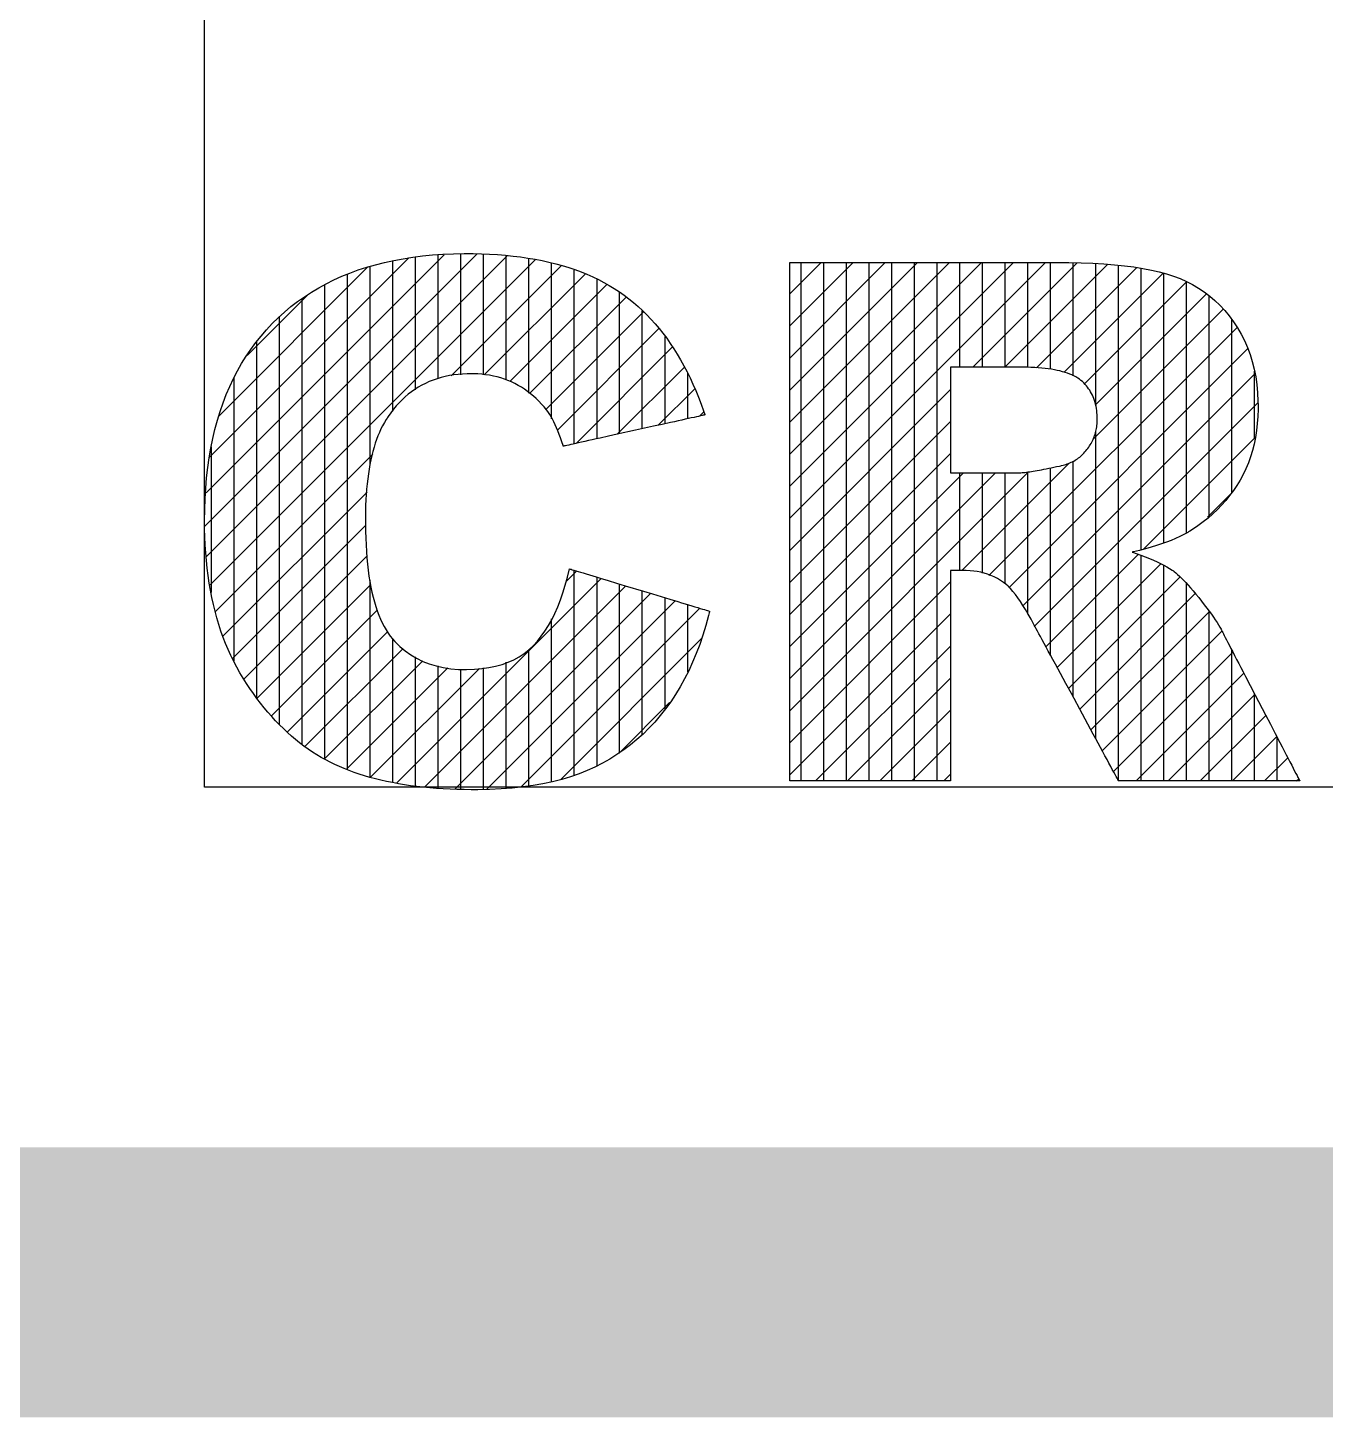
# Model space of a CAD drawing. Header units: millimetres. Extents: x 0 to 594, y 0 to 420.
# Drawn here: x 553.86 to 558.67, y 19.5 to 24.65 of the extents above; entities that cross this region are included whole.
import ezdxf

# ---------------------------------------------------------------- set-up
doc = ezdxf.new("R2010")
doc.units = ezdxf.units.MM
doc.header["$LTSCALE"] = 32.67
doc.layers.get('0').update_dxf_attribs({"linetype": 'CONTINUOUS'})

# ---------------------------------------------------------------- blocks, each defined once
blk = doc.blocks.new('CRE8_LOGO_BL0', base_point=(563.2299, 30.5129))
at = {"color": 7, "linetype": 'CONTINUOUS'}
for p, q in [((554.5149, 21.8345), (554.5149, 39.1914)), ((571.9449, 21.8345), (554.5149, 21.8345))]:
    blk.add_line(p, q, dxfattribs=at)
at = {"color": 2, "linetype": 'CONTINUOUS'}
for p, q in [((554.5159, 22.803), (555.5236, 23.8107)), ((554.5204, 22.9263), (555.4023, 23.8083)), ((554.5217, 22.69), (555.6358, 23.8041)), ((554.533, 23.0578), (555.2724, 23.7972)), ((555.2971, 23.3083), (555.2971, 23.7987)), ((555.3811, 23.3484), (555.3811, 23.8071)), ((555.4651, 23.3639), (555.4651, 23.8121)), ((555.5491, 23.3628), (555.5491, 23.8098)), ((555.6332, 23.3442), (555.6332, 23.8039)), ((555.7172, 23.2955), (555.7172, 23.7939)), ((554.5359, 22.5854), (555.7396, 23.789)), ((554.5683, 23.2119), (555.1196, 23.7633)), ((555.129, 23.0339), (555.129, 23.7647)), ((555.213, 23.2292), (555.213, 23.7846)), ((555.4288, 23.3594), (555.8375, 23.7681)), ((555.8012, 23.1998), (555.8012, 23.7768)), ((555.8852, 23.1078), (555.8852, 23.7512)), ((556.6834, 22.8316), (557.632, 23.7802)), ((556.6834, 22.9504), (557.5132, 23.7802)), ((556.6834, 23.0692), (557.3944, 23.7802)), ((556.6834, 23.1881), (557.2755, 23.7802)), ((556.6834, 23.3069), (557.1567, 23.7802)), ((556.6834, 23.4257), (557.0379, 23.7802)), ((556.6834, 23.5446), (556.919, 23.7802)), ((556.6834, 23.6634), (556.8002, 23.7802)), ((556.7255, 21.858), (556.7255, 23.7802)), ((556.8096, 21.858), (556.8096, 23.7802)), ((556.8936, 21.858), (556.8936, 23.7802)), ((556.9776, 21.858), (556.9776, 23.7802)), ((557.0616, 21.858), (557.0616, 23.7802)), ((557.1457, 21.858), (557.1457, 23.7802)), ((557.2297, 21.858), (557.2297, 23.7802)), ((557.3137, 23.3916), (557.3137, 23.7802)), ((557.3623, 23.3916), (557.7494, 23.7786)), ((557.3978, 23.3916), (557.3978, 23.7802)), ((557.4811, 23.3916), (557.8601, 23.7706)), ((557.4818, 23.3916), (557.4818, 23.7802)), ((557.5658, 23.3912), (557.5658, 23.7802)), ((557.598, 23.3896), (557.9689, 23.7605)), ((557.6498, 23.3839), (557.6498, 23.7802)), ((557.7339, 23.3602), (557.7339, 23.7788)), ((557.8179, 23.2485), (557.8179, 23.7757)), ((557.9019, 21.8591), (557.9019, 23.7676)), ((557.986, 22.7156), (557.986, 23.7581)), ((554.9609, 21.9406), (554.9609, 23.697)), ((555.045, 21.9014), (555.045, 23.7344)), ((555.551, 23.3627), (555.925, 23.7368)), ((555.6459, 23.3388), (556.0044, 23.6974)), ((555.9693, 23.1264), (555.9693, 23.7177)), ((557.7003, 23.3731), (558.0665, 23.7393)), ((557.7758, 23.3297), (558.1525, 23.7065)), ((558.07, 22.7395), (558.07, 23.7388)), ((558.154, 22.7779), (558.154, 23.707)), ((554.6725, 23.4349), (554.8951, 23.6575)), ((554.8769, 21.9944), (554.8769, 23.6465)), ((555.7195, 23.2936), (556.077, 23.6511)), ((556.0533, 23.1449), (556.0533, 23.6695)), ((557.8171, 23.2522), (558.2267, 23.6618)), ((558.238, 22.8391), (558.238, 23.6563)), ((555.7796, 23.2349), (556.1411, 23.5964)), ((556.1373, 23.1635), (556.1373, 23.6)), ((557.808, 23.1243), (558.2905, 23.6068)), ((554.7929, 22.0673), (554.7929, 23.5787)), ((555.8223, 23.1588), (556.1971, 23.5335)), ((557.4219, 22.6194), (558.3416, 23.539)), ((558.3221, 22.9263), (558.3221, 23.5674)), ((554.7089, 22.1647), (554.7089, 23.4872)), ((556.2214, 23.182), (556.2214, 23.5045)), ((555.8916, 23.1093), (556.2485, 23.4661)), ((557.4954, 22.574), (558.3818, 23.4604)), ((556.0441, 23.1429), (556.292, 23.3908)), ((554.6248, 22.3032), (554.6248, 23.3536)), ((556.3054, 23.2005), (556.3054, 23.3694)), ((557.5473, 22.507), (558.4063, 23.366)), ((558.4061, 23.1248), (558.4061, 23.3767)), ((556.1966, 23.1765), (556.3305, 23.3104)), ((556.6834, 22.7127), (557.2796, 23.3088)), ((556.3491, 23.2102), (556.3647, 23.2258)), ((557.5917, 22.4326), (558.4186, 23.2595)), ((556.6834, 22.5939), (557.2796, 23.19)), ((557.8179, 22.0144), (557.8179, 23.1552)), ((557.9959, 22.718), (558.4056, 23.1277)), ((554.5408, 22.5572), (554.5408, 23.0966)), ((556.6834, 22.4751), (557.2796, 23.0712)), ((554.5549, 22.4856), (555.1385, 23.0692)), ((557.3217, 22.638), (557.7195, 23.0358)), ((557.7339, 22.1697), (557.7339, 23.0431)), ((556.6834, 22.1186), (557.5685, 23.0036)), ((556.6834, 22.2374), (557.4465, 23.0004)), ((556.6834, 22.3562), (557.3276, 23.0004)), ((557.3137, 22.638), (557.3137, 23.0004)), ((557.3978, 22.6281), (557.3978, 23.0004)), ((557.4818, 22.5888), (557.4818, 23.0004)), ((557.5658, 22.4767), (557.5658, 23.0032)), ((557.6498, 22.325), (557.6498, 23.0183)), ((554.5843, 22.3961), (555.117, 22.9288)), ((558.2326, 22.8359), (558.3187, 22.9219)), ((554.62, 22.3129), (555.1116, 22.8046)), ((554.6607, 22.2348), (555.1166, 22.6907)), ((557.6334, 22.3555), (557.9756, 22.6978)), ((557.6751, 22.2784), (558.058, 22.6613)), ((557.986, 21.858), (557.986, 22.6936)), ((555.2277, 21.8512), (555.9852, 22.6087)), ((555.8538, 22.5961), (555.894, 22.6363)), ((555.8852, 21.8811), (555.8852, 22.6389)), ((555.9693, 21.9158), (555.9693, 22.6135)), ((557.7168, 22.2013), (558.1291, 22.6135)), ((558.07, 21.858), (558.07, 22.6556)), ((554.7094, 22.1647), (555.1312, 22.5865)), ((555.129, 21.8712), (555.129, 22.6024)), ((555.3317, 21.8363), (556.0765, 22.5811)), ((556.0533, 21.9628), (556.0533, 22.5881)), ((556.1373, 22.0302), (556.1373, 22.5627)), ((556.6834, 21.9997), (557.2796, 22.5958)), ((558.154, 21.858), (558.154, 22.5902)), ((555.4425, 21.8283), (556.1678, 22.5535)), ((555.5608, 21.8278), (556.259, 22.526)), ((556.2214, 22.1221), (556.2214, 22.5373)), ((556.3054, 22.2627), (556.3054, 22.512)), ((557.7585, 22.1241), (558.1869, 22.5525)), ((554.764, 22.1005), (555.156, 22.4924)), ((555.6881, 21.8363), (556.3503, 22.4984)), ((555.8012, 21.8559), (555.8012, 22.4585)), ((556.6834, 21.8809), (557.2796, 22.477)), ((557.8002, 22.047), (558.2384, 22.4852)), ((558.238, 21.858), (558.238, 22.4877)), ((554.8225, 22.0402), (555.1943, 22.412)), ((557.842, 21.9699), (558.2856, 22.4135)), ((554.887, 21.9857), (555.2507, 22.3495)), ((555.213, 21.8539), (555.213, 22.3845)), ((555.8348, 21.8641), (556.3568, 22.3861)), ((556.7794, 21.858), (557.2796, 22.3582)), ((554.9608, 21.9408), (555.3239, 22.3038)), ((555.2971, 21.8392), (555.2971, 22.3176)), ((555.6332, 21.8317), (555.6332, 22.2979)), ((555.7172, 21.8409), (555.7172, 22.345)), ((557.8837, 21.8928), (558.3262, 22.3354)), ((558.3221, 21.858), (558.3221, 22.3434)), ((555.0416, 21.9027), (555.4162, 22.2774)), ((555.1288, 21.8711), (555.5332, 22.2755)), ((555.3811, 21.8325), (555.3811, 22.285)), ((555.4651, 21.8262), (555.4651, 22.2721)), ((555.5491, 21.8273), (555.5491, 22.2775)), ((557.9677, 21.858), (558.3669, 22.2572)), ((556.8982, 21.858), (557.2796, 22.2393)), ((556.0509, 21.9614), (556.2384, 22.1489)), ((558.0865, 21.858), (558.4075, 22.179)), ((558.4061, 21.858), (558.4061, 22.1817)), ((557.017, 21.858), (557.2796, 22.1205)), ((558.2054, 21.858), (558.4482, 22.1008)), ((557.1359, 21.858), (557.2796, 22.0017)), ((558.3242, 21.858), (558.4888, 22.0226)), ((558.4901, 21.858), (558.4901, 22.0201)), ((558.443, 21.858), (558.5294, 21.9444)), ((557.2547, 21.858), (557.2796, 21.8828)), ((558.5619, 21.858), (558.5701, 21.8662)), ((558.5741, 21.858), (558.5741, 21.8584))]:
    blk.add_line(p, q, dxfattribs=at)
at = {"color": 7, "linetype": 'CONTINUOUS'}
for points in [[(555.8669, 22.6445), (555.8676, 22.6442), (555.8697, 22.6436), (555.8731, 22.6426), (555.8778, 22.6411), (555.8837, 22.6394), (555.8908, 22.6372), (555.8989, 22.6348), (555.9081, 22.632), (555.9182, 22.629), (555.9292, 22.6256), (555.941, 22.6221), (555.9535, 22.6183), (555.9668, 22.6143), (555.9807, 22.6101), (556.0102, 22.6011), (556.0415, 22.5917), (556.0741, 22.5818), (556.1411, 22.5616), (556.1746, 22.5515), (556.2073, 22.5416), (556.2388, 22.5321), (556.2686, 22.5231), (556.2827, 22.5188), (556.2961, 22.5148), (556.3089, 22.5109), (556.321, 22.5073), (556.3322, 22.5039), (556.3426, 22.5007), (556.352, 22.4979), (556.3604, 22.4953), (556.3678, 22.4931), (556.374, 22.4912), (556.3791, 22.4897), (556.3829, 22.4885), (556.3854, 22.4878), (556.3865, 22.4875), (556.3865, 22.4874), (556.3861, 22.4854), (556.3849, 22.4807), (556.3825, 22.4713), (556.3726, 22.4345), (556.3617, 22.3988), (556.35, 22.3641), (556.3373, 22.3305), (556.3238, 22.298), (556.3094, 22.2665), (556.294, 22.2361), (556.2778, 22.2068), (556.2607, 22.1785), (556.2427, 22.1513), (556.2237, 22.1252), (556.204, 22.1002), (556.1834, 22.0763), (556.162, 22.0535), (556.1398, 22.0318), (556.1168, 22.0112), (556.0929, 21.9916), (556.0683, 21.9731), (556.0428, 21.9556), (556.0165, 21.9392), (555.9894, 21.9239), (555.9614, 21.9097), (555.9326, 21.8965), (555.9026, 21.8845), (555.8712, 21.8736), (555.8385, 21.8639), (555.8044, 21.8552), (555.7689, 21.8476), (555.7321, 21.8412), (555.6939, 21.8358), (555.6544, 21.8316), (555.6135, 21.8285), (555.5713, 21.8265), (555.5277, 21.8256), (555.5166, 21.8256), (555.5034, 21.8256), (555.4766, 21.8259), (555.4503, 21.8266), (555.4245, 21.8275), (555.399, 21.8289), (555.374, 21.8305), (555.3495, 21.8325), (555.3253, 21.8349), (555.3016, 21.8376), (555.2784, 21.8406), (555.2555, 21.844), (555.2331, 21.8477), (555.2111, 21.8518), (555.1896, 21.8562), (555.1685, 21.8609), (555.1478, 21.866), (555.1275, 21.8714), (555.1077, 21.8772), (555.0883, 21.8833), (555.0693, 21.8898), (555.0508, 21.8966), (555.0326, 21.9037), (554.9977, 21.9191), (554.9807, 21.9273), (554.9639, 21.936), (554.9472, 21.9453), (554.9308, 21.9551), (554.9146, 21.9654), (554.8986, 21.9762), (554.8828, 21.9875), (554.8672, 21.9994), (554.8518, 22.0118), (554.8366, 22.0247), (554.8217, 22.0381), (554.8069, 22.052), (554.7923, 22.0665), (554.7779, 22.0815), (554.7638, 22.0969), (554.7498, 22.1129), (554.736, 22.1294), (554.7225, 22.1465), (554.7091, 22.164), (554.696, 22.182), (554.6831, 22.2006), (554.6703, 22.2197), (554.6578, 22.2392), (554.6456, 22.2594), (554.634, 22.28), (554.6229, 22.3011), (554.6124, 22.3227), (554.6024, 22.3448), (554.5929, 22.3673), (554.584, 22.3903), (554.5756, 22.4138), (554.5678, 22.4378), (554.5605, 22.4622), (554.5537, 22.4872), (554.5475, 22.5126), (554.5419, 22.5385), (554.5367, 22.5648), (554.5321, 22.5917), (554.5281, 22.619), (554.5246, 22.6468), (554.5216, 22.6751), (554.5192, 22.7039), (554.5173, 22.7331), (554.5159, 22.7628), (554.5151, 22.793), (554.5149, 22.8237), (554.5153, 22.8645), (554.5168, 22.9045), (554.5191, 22.9437), (554.5225, 22.9821), (554.5267, 23.0196), (554.5319, 23.0563), (554.5381, 23.0921), (554.5452, 23.1271), (554.5533, 23.1613), (554.5623, 23.1947), (554.5723, 23.2273), (554.5832, 23.259), (554.5951, 23.2899), (554.6079, 23.3199), (554.6216, 23.3492), (554.6364, 23.3776), (554.652, 23.4051), (554.6686, 23.4319), (554.6862, 23.4578), (554.7047, 23.4829), (554.7241, 23.5072), (554.7445, 23.5307), (554.7659, 23.5533), (554.7881, 23.5751), (554.8111, 23.596), (554.8348, 23.616), (554.8594, 23.6349), (554.8847, 23.6529), (554.9109, 23.67), (554.9378, 23.686), (554.9656, 23.7011), (554.9941, 23.7153), (555.0234, 23.7284), (555.0535, 23.7406), (555.0844, 23.7519), (555.1161, 23.7622), (555.1486, 23.7715), (555.1818, 23.7799), (555.2159, 23.7873), (555.2508, 23.7938), (555.2864, 23.7993), (555.3229, 23.8039), (555.3601, 23.8075), (555.3981, 23.8101), (555.4369, 23.8118), (555.4765, 23.8125), (555.4866, 23.8126), (555.4947, 23.8126), (555.5103, 23.8124), (555.541, 23.8118), (555.5712, 23.8106), (555.6007, 23.8088), (555.6297, 23.8065), (555.6581, 23.8036), (555.6859, 23.8002)], [(555.6859, 23.8002), (555.7131, 23.7962), (555.7397, 23.7917), (555.7658, 23.7867), (555.7913, 23.7811), (555.8162, 23.7749), (555.8405, 23.7682), (555.8643, 23.761), (555.8874, 23.7532), (555.91, 23.7448), (555.9321, 23.7359), (555.9535, 23.7265), (555.9744, 23.7165), (555.9947, 23.706), (556.0144, 23.6949), (556.0335, 23.6833), (556.0521, 23.6711), (556.0701, 23.6584), (556.0876, 23.6451), (556.1048, 23.6312), (556.1215, 23.6167), (556.1378, 23.6016), (556.1538, 23.5859), (556.1693, 23.5696), (556.1844, 23.5528), (556.1992, 23.5354), (556.2135, 23.5173), (556.2275, 23.4987), (556.241, 23.4795), (556.2542, 23.4597), (556.2669, 23.4394), (556.2793, 23.4184), (556.2913, 23.3969), (556.3029, 23.3747), (556.314, 23.352), (556.3248, 23.3287), (556.3352, 23.3048), (556.3452, 23.2803), (556.3549, 23.2552), (556.3641, 23.2296), (556.3686, 23.2165), (556.3691, 23.2149), (556.3692, 23.2146), (556.3691, 23.2146), (556.3686, 23.2145), (556.3667, 23.2141), (556.3634, 23.2134), (556.3589, 23.2123), (556.3531, 23.2111), (556.3461, 23.2095), (556.338, 23.2078), (556.3289, 23.2057), (556.3189, 23.2035), (556.3079, 23.2011), (556.2961, 23.1985), (556.2835, 23.1957), (556.2702, 23.1928), (556.2562, 23.1897), (556.2417, 23.1865), (556.2111, 23.1797), (556.1788, 23.1726), (556.1455, 23.1653), (556.1117, 23.1578), (556.0442, 23.1429), (556.0116, 23.1357), (555.9805, 23.1289), (555.9656, 23.1256), (555.9513, 23.1224), (555.9376, 23.1194), (555.9246, 23.1165), (555.9123, 23.1138), (555.9009, 23.1113), (555.8903, 23.109), (555.8806, 23.1068), (555.872, 23.1049), (555.8644, 23.1032), (555.8579, 23.1018), (555.8526, 23.1006), (555.8486, 23.0998), (555.8459, 23.0992), (555.8445, 23.0989), (555.8443, 23.0991), (555.8437, 23.101), (555.839, 23.1156), (555.8343, 23.1295), (555.8294, 23.1427), (555.8245, 23.1552), (555.8196, 23.1671), (555.8146, 23.1782), (555.8096, 23.1886), (555.8046, 23.1984), (555.7995, 23.2075), (555.7945, 23.2159), (555.7894, 23.2236), (555.7866, 23.2275), (555.7822, 23.2333), (555.7731, 23.2444), (555.7637, 23.2551), (555.754, 23.2654), (555.744, 23.2752), (555.7337, 23.2846), (555.7231, 23.2934), (555.7121, 23.3019), (555.7008, 23.3098), (555.6891, 23.3173), (555.6771, 23.3243), (555.6648, 23.3309), (555.6522, 23.3369), (555.6393, 23.3423), (555.6261, 23.3473), (555.6127, 23.3517), (555.5991, 23.3555), (555.5852, 23.3589), (555.571, 23.3617), (555.5566, 23.3639), (555.542, 23.3656), (555.5271, 23.3668), (555.5119, 23.3674), (555.5043, 23.3675), (555.5033, 23.3675), (555.5013, 23.3675), (555.4969, 23.3674), (555.4883, 23.3673), (555.4712, 23.3664), (555.4545, 23.365), (555.4382, 23.363), (555.4222, 23.3603), (555.4065, 23.3571), (555.3912, 23.3532), (555.3763, 23.3488), (555.3617, 23.3437), (555.3475, 23.3381), (555.3337, 23.3318), (555.3202, 23.3249), (555.307, 23.3174), (555.2942, 23.3093), (555.2818, 23.3006), (555.2698, 23.2913), (555.2581, 23.2813), (555.2467, 23.2708), (555.2357, 23.2596), (555.2251, 23.2479), (555.2149, 23.2355), (555.205, 23.2225), (555.1955, 23.2089), (555.1932, 23.2054), (555.1913, 23.2027), (555.1879, 23.1973), (555.1812, 23.1863), (555.1748, 23.1748), (555.1687, 23.1628), (555.1629, 23.1502), (555.1574, 23.1371), (555.1523, 23.1236), (555.1474, 23.1095), (555.1428, 23.0949), (555.1385, 23.0797), (555.1346, 23.0641), (555.1309, 23.0479), (555.1276, 23.0312), (555.1245, 23.014), (555.1218, 22.9963), (555.1193, 22.9781), (555.1172, 22.9594), (555.1154, 22.9401), (555.1139, 22.9203), (555.1127, 22.9), (555.1118, 22.8792), (555.1112, 22.8579), (555.1109, 22.836), (555.1108, 22.8245), (555.1109, 22.8109), (555.1113, 22.7841), (555.1121, 22.7581), (555.1132, 22.7328), (555.1147, 22.7083), (555.1165, 22.6845), (555.1187, 22.6615), (555.1213, 22.6393), (555.1242, 22.6177), (555.1275, 22.597), (555.1312, 22.5769), (555.1352, 22.5577), (555.1396, 22.5391), (555.1443, 22.5214), (555.1494, 22.5043), (555.1549, 22.4881), (555.1607, 22.4726), (555.1669, 22.4578), (555.1735, 22.4438), (555.1804, 22.4305), (555.1877, 22.418), (555.1953, 22.4062), (555.2033, 22.3952), (555.2116, 22.3849), (555.2204, 22.3751), (555.2387, 22.3568), (555.2581, 22.3403), (555.2788, 22.3256), (555.3006, 22.3126)], [(556.6834, 21.858), (556.6834, 21.8587), (556.6834, 21.8607), (556.6834, 21.864), (556.6834, 21.8685), (556.6834, 21.8743), (556.6834, 21.8813), (556.6834, 21.8895), (556.6834, 21.8989), (556.6834, 21.9093), (556.6834, 21.9209), (556.6834, 21.9335), (556.6834, 21.9472), (556.6834, 21.9618), (556.6834, 21.9775), (556.6834, 21.994), (556.6834, 22.0115), (556.6834, 22.0299), (556.6834, 22.0491), (556.6834, 22.0692), (556.6834, 22.09), (556.6834, 22.1117), (556.6834, 22.134), (556.6834, 22.1571), (556.6834, 22.1808), (556.6834, 22.2052), (556.6834, 22.2303), (556.6834, 22.2559), (556.6834, 22.2821), (556.6834, 22.336), (556.6834, 22.3918), (556.6834, 22.4493), (556.6834, 22.5082), (556.6834, 22.5682), (556.6834, 22.6293), (556.6834, 22.7533), (556.6834, 22.8783), (556.6834, 23.0024), (556.6834, 23.0635), (556.6834, 23.1237), (556.6834, 23.1827), (556.6834, 23.2404), (556.6834, 23.2964), (556.6834, 23.3505), (556.6834, 23.3768), (556.6834, 23.4025), (556.6834, 23.4277), (556.6834, 23.4522), (556.6834, 23.4761), (556.6834, 23.4993), (556.6834, 23.5218), (556.6834, 23.5436), (556.6834, 23.5646), (556.6834, 23.5849), (556.6834, 23.6043), (556.6834, 23.6228), (556.6834, 23.6405), (556.6834, 23.6573), (556.6834, 23.6731), (556.6834, 23.688), (556.6834, 23.7018), (556.6834, 23.7147), (556.6834, 23.7265), (556.6834, 23.7372), (556.6834, 23.7467), (556.6834, 23.7552), (556.6834, 23.7624), (556.6834, 23.7685), (556.6834, 23.7733), (556.6834, 23.7769), (556.6834, 23.7792), (556.6834, 23.7801), (556.6837, 23.7802), (556.6846, 23.7802), (556.6861, 23.7802), (556.6883, 23.7802), (556.6912, 23.7802), (556.6947, 23.7802), (556.6988, 23.7802), (556.7035, 23.7802), (556.7087, 23.7802), (556.7146, 23.7802), (556.7279, 23.7802), (556.7433, 23.7802), (556.7606, 23.7802), (556.7798, 23.7802), (556.8007, 23.7802), (556.8232, 23.7802), (556.8472, 23.7802), (556.8726, 23.7802), (556.8991, 23.7802), (556.9268, 23.7802), (556.9555, 23.7802), (556.985, 23.7802), (557.0153, 23.7802), (557.0776, 23.7802), (557.1415, 23.7802), (557.2699, 23.7802), (557.3325, 23.7802), (557.363, 23.7802), (557.3928, 23.7802), (557.4217, 23.7802), (557.4498, 23.7802), (557.4767, 23.7802), (557.5024, 23.7802), (557.5268, 23.7802), (557.5498, 23.7802), (557.5713, 23.7802), (557.591, 23.7802), (557.609, 23.7802), (557.625, 23.7802), (557.639, 23.7802), (557.6452, 23.7802), (557.6508, 23.7802), (557.6558, 23.7802), (557.6603, 23.7802), (557.6642, 23.7802), (557.6675, 23.7802), (557.6701, 23.7802), (557.6721, 23.7802), (557.6734, 23.7802), (557.674, 23.7802), (557.6745, 23.7802), (557.6775, 23.7802), (557.6835, 23.7801), (557.6953, 23.7801), (557.7186, 23.7798), (557.7636, 23.7788), (557.8067, 23.7771), (557.8478, 23.7746), (557.887, 23.7715), (557.9242, 23.7676), (557.9594, 23.763), (557.9926, 23.7577), (558.0239, 23.7517), (558.0532, 23.745), (558.0806, 23.7375), (558.1061, 23.7294), (558.1306, 23.7201), (558.1542, 23.7095), (558.177, 23.6978), (558.1989, 23.6849), (558.22, 23.6707), (558.2402, 23.6554), (558.2595, 23.6388), (558.278, 23.621), (558.2957, 23.6019), (558.3125, 23.5817), (558.3285, 23.5602), (558.3435, 23.5376), (558.3571, 23.5142), (558.3694, 23.49), (558.3803, 23.465), (558.3899, 23.4391), (558.3981, 23.4124), (558.405, 23.3848), (558.4106, 23.3564), (558.4148, 23.3272), (558.4176, 23.2971), (558.4192, 23.2661), (558.4194, 23.2503), (558.4194, 23.2428), (558.4194, 23.236), (558.4185, 23.2089), (558.4166, 23.1824), (558.4136, 23.1565), (558.4097, 23.1313), (558.4047, 23.1068), (558.3987, 23.0829), (558.3916, 23.0597), (558.3835, 23.0371), (558.3743, 23.0152), (558.3641, 22.994), (558.3528, 22.9735), (558.3407, 22.9535), (558.3278, 22.9343), (558.3141, 22.9156), (558.2997, 22.8977), (558.2845, 22.8804), (558.2685, 22.8638), (558.2517, 22.8479), (558.2342, 22.8326), (558.2159, 22.818), (558.1968, 22.8041), (558.177, 22.7907), (558.1668, 22.7843), (558.1642, 22.7828), (558.1621, 22.7815), (558.1587, 22.7795), (558.1446, 22.7718), (558.1296, 22.7642), (558.1139, 22.757), (558.0973, 22.7499), (558.0799, 22.7431), (558.0617, 22.7366), (558.0426, 22.7302), (558.0227, 22.7242), (558.0019, 22.7183), (557.9803, 22.7127), (557.9579, 22.7074)], [(557.2796, 23.0004), (557.2797, 23.0004), (557.2799, 23.0004), (557.2804, 23.0004), (557.2811, 23.0004), (557.2819, 23.0004), (557.283, 23.0004), (557.2842, 23.0004), (557.2855, 23.0004), (557.2871, 23.0004), (557.2888, 23.0004), (557.2906, 23.0004), (557.2926, 23.0004), (557.2947, 23.0004), (557.297, 23.0004), (557.3019, 23.0004), (557.3074, 23.0004), (557.3133, 23.0004), (557.3196, 23.0004), (557.3264, 23.0004), (557.3335, 23.0004), (557.3409, 23.0004), (557.3486, 23.0004), (557.3566, 23.0004), (557.3647, 23.0004), (557.3731, 23.0004), (557.3901, 23.0004), (557.4247, 23.0004), (557.4416, 23.0004), (557.4499, 23.0004), (557.4579, 23.0004), (557.4658, 23.0004), (557.4733, 23.0004), (557.4806, 23.0004), (557.4875, 23.0004), (557.4941, 23.0004), (557.5002, 23.0004), (557.5059, 23.0004), (557.5111, 23.0004), (557.5135, 23.0004), (557.5158, 23.0004), (557.5179, 23.0004), (557.5199, 23.0004), (557.5217, 23.0004), (557.5234, 23.0004), (557.525, 23.0004), (557.5263, 23.0004), (557.5275, 23.0004), (557.5285, 23.0004), (557.5294, 23.0004), (557.5301, 23.0004), (557.5306, 23.0004), (557.5308, 23.0004), (557.5309, 23.0004), (557.5319, 23.0004), (557.5359, 23.0005), (557.5403, 23.0007), (557.5449, 23.001), (557.5499, 23.0014), (557.5552, 23.0019), (557.5608, 23.0025), (557.5667, 23.0033), (557.573, 23.0041), (557.5795, 23.0051), (557.5864, 23.0062), (557.5936, 23.0073), (557.6011, 23.0086), (557.609, 23.0101), (557.6171, 23.0116), (557.6256, 23.0132), (557.6344, 23.0149), (557.6435, 23.0168), (557.653, 23.0188), (557.6628, 23.0209), (557.6729, 23.0231), (557.6833, 23.0254), (557.6887, 23.0266), (557.6914, 23.0271), (557.6968, 23.0284), (557.7021, 23.0298), (557.7073, 23.0313), (557.7124, 23.033), (557.7174, 23.0349), (557.7223, 23.0369), (557.7271, 23.0391), (557.7319, 23.0414), (557.7365, 23.0439), (557.741, 23.0465), (557.7455, 23.0493), (557.7498, 23.0523), (557.7541, 23.0554), (557.7583, 23.0587), (557.7623, 23.0621), (557.7663, 23.0657), (557.7702, 23.0695), (557.774, 23.0734), (557.7778, 23.0775), (557.7814, 23.0817), (557.7849, 23.0861), (557.7884, 23.0906), (557.7916, 23.0952), (557.7948, 23.0998), (557.7977, 23.1044), (557.8005, 23.1091), (557.8031, 23.1139), (557.8056, 23.1187), (557.8079, 23.1236), (557.81, 23.1285), (557.812, 23.1335), (557.8138, 23.1385), (557.8155, 23.1437), (557.817, 23.1488), (557.8183, 23.1541), (557.8195, 23.1594), (557.8205, 23.1648), (557.8214, 23.1702), (557.8221, 23.1757), (557.8226, 23.1813), (557.823, 23.1869), (557.8232, 23.1926), (557.8233, 23.1984), (557.8232, 23.2069), (557.8228, 23.2153), (557.8222, 23.2234), (557.8213, 23.2314), (557.8202, 23.2391), (557.8189, 23.2467), (557.8172, 23.254), (557.8154, 23.2612), (557.8133, 23.2682), (557.8109, 23.275), (557.8083, 23.2816), (557.8054, 23.2881), (557.8023, 23.2944), (557.7989, 23.3004), (557.7953, 23.3063), (557.7915, 23.312), (557.7873, 23.3176), (557.783, 23.323), (557.7784, 23.3281), (557.7735, 23.3332), (557.7684, 23.338), (557.763, 23.3427), (557.7572, 23.3471), (557.7509, 23.3513), (557.7442, 23.3554), (557.7371, 23.3592), (557.7296, 23.3628), (557.7216, 23.3662), (557.7131, 23.3693), (557.7043, 23.3723), (557.695, 23.375), (557.6852, 23.3776), (557.675, 23.3799), (557.6644, 23.382), (557.6534, 23.3839), (557.6419, 23.3856), (557.6299, 23.3871), (557.6176, 23.3884), (557.6047, 23.3894), (557.5915, 23.3903), (557.5778, 23.3909), (557.5636, 23.3913), (557.5491, 23.3915), (557.5416, 23.3916), (557.5415, 23.3916), (557.5412, 23.3916), (557.5407, 23.3916), (557.54, 23.3916), (557.5391, 23.3916), (557.538, 23.3916), (557.5368, 23.3916), (557.5354, 23.3916), (557.5338, 23.3916), (557.532, 23.3916), (557.5301, 23.3916), (557.528, 23.3916), (557.5258, 23.3916), (557.5234, 23.3916), (557.5209, 23.3916), (557.5183, 23.3916), (557.5126, 23.3916), (557.5064, 23.3916), (557.4998, 23.3916), (557.4928, 23.3916), (557.4854, 23.3916), (557.4776, 23.3916), (557.4696, 23.3916), (557.4613, 23.3916), (557.4528, 23.3916), (557.4441, 23.3916), (557.4353, 23.3916), (557.3993, 23.3916), (557.3814, 23.3916), (557.3727, 23.3916), (557.3641, 23.3916), (557.3557, 23.3916), (557.3475, 23.3916), (557.3396, 23.3916), (557.332, 23.3916)], [(557.332, 23.3916), (557.3248, 23.3916), (557.318, 23.3916), (557.3116, 23.3916), (557.3057, 23.3916), (557.3002, 23.3916), (557.2977, 23.3916), (557.2954, 23.3916), (557.2931, 23.3916), (557.2911, 23.3916), (557.2891, 23.3916), (557.2874, 23.3916), (557.2858, 23.3916), (557.2844, 23.3916), (557.2831, 23.3916), (557.2821, 23.3916), (557.2812, 23.3916), (557.2805, 23.3916), (557.28, 23.3916), (557.2797, 23.3916), (557.2796, 23.3916), (557.2796, 23.3914), (557.2796, 23.3909), (557.2796, 23.3902), (557.2796, 23.3892), (557.2796, 23.3878), (557.2796, 23.3862), (557.2796, 23.3844), (557.2796, 23.3822), (557.2796, 23.3799), (557.2796, 23.3772), (557.2796, 23.3744), (557.2796, 23.3713), (557.2796, 23.368), (557.2796, 23.3644), (557.2796, 23.3607), (557.2796, 23.3567), (557.2796, 23.3526), (557.2796, 23.3483), (557.2796, 23.3437), (557.2796, 23.339), (557.2796, 23.3342), (557.2796, 23.3292), (557.2796, 23.324), (557.2796, 23.3187), (557.2796, 23.3132), (557.2796, 23.3019), (557.2796, 23.2901), (557.2796, 23.278), (557.2796, 23.2654), (557.2796, 23.2526), (557.2796, 23.2395), (557.2796, 23.2262), (557.2796, 23.1724), (557.2796, 23.1591), (557.2796, 23.1459), (557.2796, 23.1329), (557.2796, 23.1202), (557.2796, 23.1079), (557.2796, 23.0959), (557.2796, 23.0843), (557.2796, 23.0733), (557.2796, 23.068), (557.2796, 23.0628), (557.2796, 23.0578), (557.2796, 23.0529), (557.2796, 23.0482), (557.2796, 23.0437), (557.2796, 23.0394), (557.2796, 23.0352), (557.2796, 23.0313), (557.2796, 23.0275), (557.2796, 23.024), (557.2796, 23.0207), (557.2796, 23.0176), (557.2796, 23.0147), (557.2796, 23.0121), (557.2796, 23.0097), (557.2796, 23.0076), (557.2796, 23.0057), (557.2796, 23.0041), (557.2796, 23.0028), (557.2796, 23.0018), (557.2796, 23.001), (557.2796, 23.0006), (557.2796, 23.0004)], [(557.9579, 22.7074), (557.955, 22.7067), (557.9535, 22.7064), (557.9532, 22.7062), (557.9537, 22.706), (557.9583, 22.7045), (557.9673, 22.7013), (557.9846, 22.695), (558.001, 22.6888), (558.0166, 22.6826), (558.0313, 22.6764), (558.0451, 22.6702), (558.058, 22.664), (558.0701, 22.6579), (558.0813, 22.6518), (558.0916, 22.6456), (558.101, 22.6395), (558.1054, 22.6364), (558.1074, 22.6349), (558.1089, 22.6339), (558.1149, 22.6292), (558.1214, 22.6237), (558.1284, 22.6174), (558.1357, 22.6103), (558.1435, 22.6023), (558.1518, 22.5935), (558.1605, 22.584), (558.1696, 22.5736), (558.1791, 22.5623), (558.1891, 22.5503), (558.1994, 22.5375), (558.21, 22.5242), (558.2201, 22.5114), (558.2295, 22.4991), (558.2383, 22.4874), (558.2465, 22.4761), (558.2541, 22.4655), (558.261, 22.4553), (558.2673, 22.4457), (558.2729, 22.4366), (558.2779, 22.4281), (558.2823, 22.4201), (558.2842, 22.4164), (558.2851, 22.4145), (558.2855, 22.4137), (558.2866, 22.4117), (558.2884, 22.4082), (558.2909, 22.4033), (558.2941, 22.3971), (558.298, 22.3897), (558.3024, 22.3811), (558.3075, 22.3715), (558.313, 22.3607), (558.3191, 22.349), (558.3257, 22.3364), (558.3327, 22.323), (558.34, 22.3088), (558.3478, 22.2939), (558.3558, 22.2784), (558.3642, 22.2624), (558.3728, 22.2458), (558.3906, 22.2115), (558.4091, 22.176), (558.4466, 22.1038), (558.4651, 22.0682), (558.4831, 22.0335), (558.5003, 22.0005), (558.5085, 21.9848), (558.5163, 21.9696), (558.5239, 21.9551), (558.531, 21.9414), (558.5378, 21.9284), (558.544, 21.9163), (558.5498, 21.9052), (558.5551, 21.895), (558.5598, 21.886), (558.5639, 21.8781), (558.5674, 21.8714), (558.5702, 21.8659), (558.5723, 21.8619), (558.5737, 21.8592), (558.5743, 21.858), (558.5739, 21.858), (558.5716, 21.858), (558.5675, 21.858), (558.5618, 21.858), (558.5545, 21.858), (558.5457, 21.858), (558.5355, 21.858), (558.524, 21.858), (558.5111, 21.858), (558.4971, 21.858), (558.482, 21.858), (558.4659, 21.858), (558.4489, 21.858), (558.431, 21.858), (558.4123, 21.858), (558.393, 21.858), (558.373, 21.858), (558.3317, 21.858), (558.2889, 21.858), (558.2453, 21.858), (558.2017, 21.858), (558.1586, 21.858), (558.1167, 21.858), (558.0964, 21.858), (558.0767, 21.858), (558.0576, 21.858), (558.0392, 21.858), (558.0216, 21.858), (558.0049, 21.858), (557.9892, 21.858), (557.9745, 21.858), (557.9609, 21.858), (557.9485, 21.858), (557.9374, 21.858), (557.9277, 21.858), (557.9195, 21.858), (557.9128, 21.858), (557.9077, 21.858), (557.9043, 21.858), (557.9027, 21.858), (557.9023, 21.8583), (557.9014, 21.8601), (557.8995, 21.8635), (557.8969, 21.8683), (557.8936, 21.8746), (557.8895, 21.8821), (557.8847, 21.8909), (557.8793, 21.9009), (557.8733, 21.912), (557.8667, 21.9242), (557.8596, 21.9373), (557.8521, 21.9513), (557.844, 21.9661), (557.8356, 21.9816), (557.8268, 21.9979), (557.8177, 22.0147), (557.8083, 22.0321), (557.7888, 22.0682), (557.7686, 22.1055), (557.7274, 22.1818), (557.707, 22.2195), (557.6871, 22.2562), (557.6681, 22.2912), (557.6591, 22.308), (557.6503, 22.3241), (557.642, 22.3396), (557.634, 22.3543), (557.6265, 22.3681), (557.6195, 22.3811), (557.613, 22.3931), (557.6071, 22.404), (557.6018, 22.4138), (557.5972, 22.4224), (557.5932, 22.4298), (557.5899, 22.4358), (557.5874, 22.4404), (557.5857, 22.4435), (557.5849, 22.4451), (557.5847, 22.4454), (557.5834, 22.4479), (557.5782, 22.4575), (557.5679, 22.4759), (557.5579, 22.493), (557.5481, 22.509), (557.5385, 22.5238), (557.5291, 22.5374), (557.5199, 22.5497), (557.5109, 22.5609), (557.5021, 22.5709), (557.4935, 22.5797), (557.4851, 22.5873), (557.4765, 22.5939), (557.4651, 22.6013), (557.4535, 22.608), (557.4416, 22.6141), (557.4295, 22.6194), (557.4172, 22.6241), (557.4046, 22.6281), (557.3918, 22.6314), (557.3788, 22.634), (557.3655, 22.636), (557.3519, 22.6373), (557.3381, 22.6379), (557.3346, 22.638), (557.3329, 22.638), (557.3322, 22.638), (557.3322, 22.638), (557.3319, 22.638), (557.3295, 22.638), (557.3255, 22.638), (557.3202, 22.638), (557.3139, 22.638), (557.3072, 22.638), (557.3003, 22.638), (557.2939, 22.638), (557.2881, 22.638), (557.2836, 22.638), (557.2806, 22.638)], [(555.3006, 22.3126), (555.3237, 22.3014), (555.3478, 22.2919), (555.3732, 22.2843), (555.3997, 22.2783), (555.4274, 22.2742), (555.4562, 22.2718), (555.4861, 22.2712), (555.5148, 22.2721), (555.5423, 22.2744), (555.5685, 22.2781), (555.5934, 22.2833), (555.6172, 22.2899), (555.6396, 22.2979), (555.6609, 22.3074), (555.6808, 22.3182), (555.6996, 22.3306), (555.7171, 22.3444), (555.7334, 22.3596), (555.7484, 22.3763), (555.7627, 22.3943), (555.7763, 22.4135), (555.7892, 22.434), (555.8014, 22.4559), (555.8129, 22.4789), (555.8236, 22.5033), (555.8337, 22.529), (555.8431, 22.5559), (555.8517, 22.5841), (555.8597, 22.6136), (555.8669, 22.6445)], [(557.2806, 22.638), (557.2798, 22.638), (557.2796, 22.6379), (557.2796, 22.6364), (557.2796, 22.6328), (557.2796, 22.6272), (557.2796, 22.6196), (557.2796, 22.6103), (557.2796, 22.5993), (557.2796, 22.5867), (557.2796, 22.5726), (557.2796, 22.557), (557.2796, 22.5402), (557.2796, 22.5221), (557.2796, 22.5028), (557.2796, 22.4826), (557.2796, 22.4614), (557.2796, 22.4393), (557.2796, 22.4165), (557.2796, 22.3931), (557.2796, 22.369), (557.2796, 22.3197), (557.2796, 22.2186), (557.2796, 22.1683), (557.2796, 22.1193), (557.2796, 22.0954), (557.2796, 22.0722), (557.2796, 22.0496), (557.2796, 22.0278), (557.2796, 22.0069), (557.2796, 21.9869), (557.2796, 21.9681), (557.2796, 21.9503), (557.2796, 21.9339), (557.2796, 21.9188), (557.2796, 21.9051), (557.2796, 21.893), (557.2796, 21.8825), (557.2796, 21.8737), (557.2796, 21.8668), (557.2796, 21.8618), (557.2796, 21.8589), (557.2795, 21.858), (557.2785, 21.858), (557.2759, 21.858), (557.2718, 21.858), (557.2662, 21.858), (557.2592, 21.858), (557.251, 21.858), (557.2414, 21.858), (557.2308, 21.858), (557.219, 21.858), (557.2062, 21.858), (557.1925, 21.858), (557.1779, 21.858), (557.1624, 21.858), (557.1463, 21.858), (557.1295, 21.858), (557.1122, 21.858), (557.076, 21.858), (557.0383, 21.858), (556.9999, 21.858), (556.9226, 21.858), (556.8851, 21.858), (556.849, 21.858), (556.8317, 21.858), (556.815, 21.858), (556.7989, 21.858), (556.7836, 21.858), (556.7691, 21.858), (556.7554, 21.858), (556.7427, 21.858), (556.7311, 21.858), (556.7205, 21.858), (556.7111, 21.858), (556.703, 21.858), (556.6961, 21.858), (556.6907, 21.858), (556.6867, 21.858), (556.6843, 21.858), (556.6834, 21.858)]]:
    blk.add_lwpolyline(points, dxfattribs=at)

msp = doc.modelspace()

# ---------------------------------------------------------------- linework, layer by layer
at = {"color": 7, "linetype": 'CONTINUOUS', "const_width": 1}
msp.add_lwpolyline([(574, 20), (20, 20)], dxfattribs=at)

# ---------------------------------------------------------------- block references
at = {"color": 2, "linetype": 'CONTINUOUS'}
msp.add_blockref('CRE8_LOGO_BL0', (563.2299, 30.5129), dxfattribs=at)

doc.saveas('drawing.dxf')
